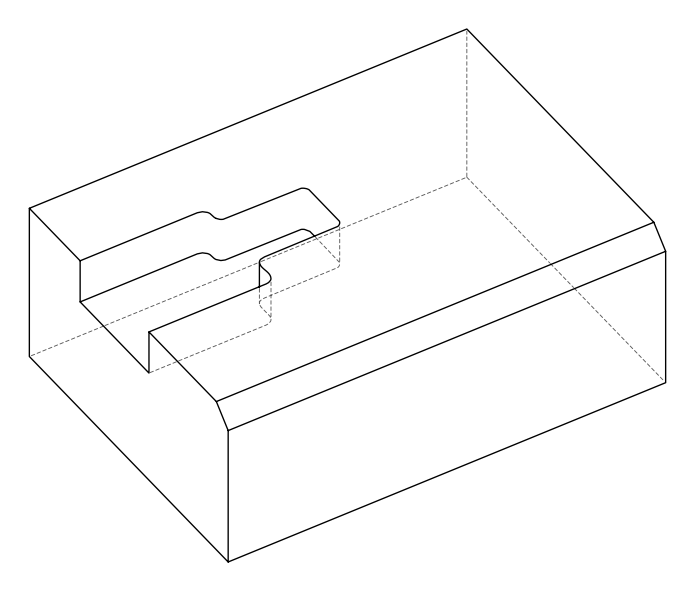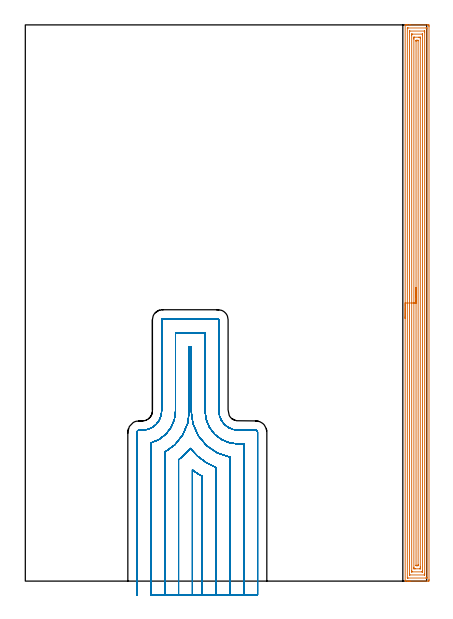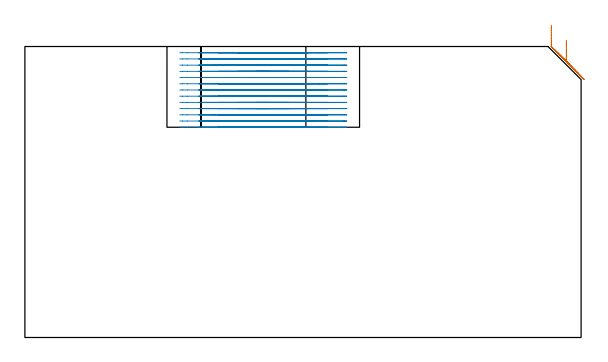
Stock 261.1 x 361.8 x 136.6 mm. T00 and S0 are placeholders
(PLAN: 2 operations, 1 tool changes, 66.8 min)
(1 AREA_MILL | FG_CHAMFER_SURFACE | UGT0205_001 | 17.62 min | 43459 mm3)
(2 MILL_OPEN_POCKET | POCKET_OPEN | NXT0201_011 | Follow Part, ap 3, ae 75% | 49.18 min | 491040 mm3)
(TOOL UGT0205_001 | Chamfer Mill 20 x 3 x 45 deg. | D20 FL50 Z2)
(TOOL NXT0201_011 | ENDMILL 12mm [2P460-1200-NA 1630] | D12 FL38 Z6)
(OP 1 AREA_MILL)
G17 G21 G94 G90
T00 M6
G54
G17 G0 G90 X247.1 Y170.9 S1061 M3
G43 Z146.6 H0
G94 G1 Y170.938 Z145.728 F250.
Y171.052 Z144.863
Y171.241 Z144.012
Y171.503 Z143.18
Y171.837 Z142.374
Y172.24 Z141.6
Y172.708 Z140.864
Y173.24 Z140.172
Y173.829 Z139.529
Y174.472 Z138.939
Y175.164 Z138.408
Y175.9 Z137.94
Y176.674 Z137.537
Y177.48 Z137.203
Y178.312 Z136.941
Y179.163 Z136.752
Y180.028 Z136.638
Y180.9 Z136.6
Y361.64
X247.103 Y361.79 Z136.588
X247.156 Y361.793 Z136.536
X247.538 Y361.8 Z136.162
X247.959 Z135.74
X248.601 Z135.094
X249.815 Z133.882
X250.387 Z133.308
X261.385 Z122.312
X261.991 Y361.797 Z121.706
X262.591 Y361.793 Z121.106
X262.597 Y361.193 Z121.103
X262.6 Y360.585 Z121.1
Y0.891
X262.598 Y0.607 Z121.102
X262.591 Y0.007 Z121.106
X261.991 Y0. Z121.706
X250.387 Z133.308
X249.815 Z133.882
X249.494 Z134.202
X248.922 Z134.774
X248.601 Z135.094
X247.538 Z136.162
X247.128 Z136.562
X247.102 Y0.009 Z136.588
X247.1 Y0.16 Z136.6
Y180.9
X248.514 Z135.186
Y359.495
X248.515 Y359.582 Z135.185
X248.52 Y359.756 Z135.18
X248.522 Y359.792 Z135.178
X248.529 Y359.795 Z135.171
X248.552 Y359.798 Z135.148
X248.601 Y359.799 Z135.099
X249.102 Y359.8 Z134.598
X260.708 Y359.799 Z122.992
X261.099 Y359.793 Z122.601
X261.153 Y359.79 Z122.547
X261.179 Y359.778 Z122.521
X261.182 Y359.669 Z122.518
X261.185 Y359.495 Z122.515
X261.186 Y2.305 Z122.514
X261.185 Y2.218 Z122.515
X261.18 Y2.044 Z122.52
X261.178 Y2.008 Z122.522
X261.171 Y2.005 Z122.529
X261.148 Y2.002 Z122.552
X261.099 Y2. Z122.601
X260.598 Z123.102
X248.992 Y2.001 Z134.708
X248.601 Y2.007 Z135.099
X248.547 Y2.01 Z135.153
X248.521 Y2.022 Z135.179
X248.518 Y2.131 Z135.182
X248.515 Y2.305 Z135.185
X248.514 Y180.9 Z135.186
X249.928 Z133.772
X249.929 Y357.188 Z133.771
X249.93 Y357.623 Z133.77
X249.933 Y357.737 Z133.767
X249.935 Y357.785 Z133.765
X250.033 Y357.791 Z133.667
X250.211 Y357.799 Z133.489
X259.49 Y357.8 Z124.21
X259.608 Y357.798 Z124.092
X259.702 Y357.795 Z123.998
X259.761 Y357.79 Z123.939
X259.765 Y357.774 Z123.935
X259.768 Y357.623 Z123.932
X259.771 Y357.166 Z123.929
Y4.612
X259.77 Y4.177 Z123.93
X259.767 Y4.063 Z123.933
X259.765 Y4.015 Z123.935
X259.667 Y4.009 Z124.033
X259.489 Y4.001 Z124.211
X250.21 Y4. Z133.49
X250.092 Y4.002 Z133.608
X249.998 Y4.005 Z133.702
X249.94 Y4.01 Z133.76
X249.935 Y4.026 Z133.765
X249.932 Y4.177 Z133.768
X249.929 Y4.634 Z133.771
X249.928 Y180.9 Z133.772
X251.343 Z132.357
Y354.945
X251.349 Y355.769 Z132.351
X251.351 Y355.79 Z132.349
X251.371 Y355.793 Z132.329
X251.424 Y355.797 Z132.276
X251.531 Y355.799 Z132.169
X251.745 Y355.8 Z131.955
X258.177 Y355.799 Z125.523
X258.279 Y355.797 Z125.421
X258.329 Y355.793 Z125.371
X258.349 Y355.79 Z125.351
X258.35 Y355.776 Z125.35
X258.357 Y355.009 Z125.343
Y354.945
Y6.854
X258.351 Y6.031 Z125.349
X258.349 Y6.01 Z125.351
X258.329 Y6.007 Z125.371
X258.276 Y6.003 Z125.424
X258.169 Y6.001 Z125.531
X257.955 Y6. Z125.745
X251.523 Y6.001 Z132.177
X251.421 Y6.003 Z132.279
X251.371 Y6.007 Z132.329
X251.351 Y6.01 Z132.349
X251.35 Y6.024 Z132.35
X251.343 Y6.791 Z132.357
Y6.854
Y180.9
X252.757 Z130.943
Y352.575
X252.758 Y353.16 Z130.942
X252.76 Y353.465 Z130.94
X252.764 Y353.773 Z130.936
X252.77 Y353.791 Z130.93
X252.785 Y353.794 Z130.915
X252.825 Y353.797 Z130.875
X252.905 Y353.799 Z130.795
X253.065 Y353.8 Z130.635
X255.996 Z127.704
X256.635 Y353.799 Z127.065
X256.892 Y353.796 Z126.808
X256.929 Y353.79 Z126.771
X256.936 Y353.78 Z126.764
X256.939 Y353.75 Z126.761
X256.942 Y353.16 Z126.758
X256.943 Y352.853 Z126.757
Y9.224
X256.942 Y8.64 Z126.758
X256.94 Y8.334 Z126.76
X256.936 Y8.026 Z126.764
X256.93 Y8.009 Z126.77
X256.915 Y8.006 Z126.785
X256.875 Y8.003 Z126.825
X256.795 Y8.001 Z126.905
X256.635 Y8. Z127.065
X253.704 Z129.996
X253.065 Y8.001 Z130.635
X252.808 Y8.004 Z130.892
X252.771 Y8.01 Z130.929
X252.764 Y8.02 Z130.936
X252.761 Y8.05 Z130.939
X252.758 Y8.64 Z130.942
X252.757 Y8.947 Z130.943
Y180.9
X254.171 Z129.529
Y351.161
X254.172 Y351.375 Z129.528
X254.176 Y351.714 Z129.524
X254.178 Y351.79 Z129.522
X254.284 Y351.795 Z129.416
X254.426 Y351.799 Z129.274
X254.85 Y351.8 Z128.85
X255.319 Y351.799 Z128.381
X255.482 Y351.793 Z128.218
X255.514 Y351.791 Z128.186
X255.522 Y351.735 Z128.178
X255.526 Y351.592 Z128.174
X255.528 Y351.375 Z128.172
X255.529 Y10.639 Z128.171
X255.528 Y10.425 Z128.172
X255.524 Y10.086 Z128.176
X255.522 Y10.01 Z128.178
X255.416 Y10.005 Z128.284
X255.274 Y10.001 Z128.426
X254.85 Y10. Z128.85
X254.381 Y10.001 Z129.319
X254.218 Y10.007 Z129.482
X254.186 Y10.009 Z129.514
X254.178 Y10.065 Z129.522
X254.174 Y10.208 Z129.526
X254.172 Y10.425 Z129.528
X254.171 Y180.9 Z129.529
Y181.772 Z129.567
Y182.636 Z129.681
Y183.488 Z129.87
Y184.32 Z130.132
Y185.126 Z130.466
Y185.9 Z130.869
Y186.636 Z131.337
Y187.328 Z131.868
Y187.971 Z132.458
Y188.56 Z133.101
Y189.091 Z133.793
Y189.56 Z134.529
Y189.963 Z135.303
Y190.297 Z136.109
Y190.559 Z136.941
Y190.748 Z137.792
Y190.862 Z138.657
Y190.9 Z139.529
G0 Z146.6
M5
M2
(OP 2 MILL_OPEN_POCKET)
G17 G21 G94 G90
T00 M6
G54
G17 G0 G90 X115.1 Y-9. S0 M3
G43 Z146.6 H1
Z133.685
G94 G1 Y-6. F250.
Y68.163 F500.
G2 X108.7 Y72.357 R48.5
G1 Y-6.
Y-9. F250.
X124.1
Y-6.
Y73.879 F500.
G2 X107.3 Y86.348 R39.5
X99.7 Y78.951 R39.5
G1 Y-6.
Y-9. F250.
X133.1
Y-6.
Y80.664 F500.
G2 X107.9 Y110.7 R30.5
G1 Y152.5
X106.7
Y110.7
G2 X90.7 Y83.867 R30.5
G1 Y-6.
Y-9. F250.
X142.1
Y-6.
Y89.2 F500.
X138.4
G2 X116.9 Y110.7 R21.5
G1 Y161.5
X97.7
Y110.7
G2 X81.7 Y89.915 R21.5
G1 Y-6.
Y-9. F250.
X151.1
Y-6.
Y96.9 F500.
G3 X149.8 Y98.2 R1.3
G1 X138.4
G2 X125.9 Y110.7 R12.5
G1 Y170.
G3 X125.4 Y170.5 R0.5
G1 X89.2
G3 X88.7 Y170. R0.5
G1 Y110.7
G2 X76.2 Y98.2 R12.5
G1 X74.
G3 X72.7 Y96.9 R1.3
G1 Y-6.
Y-9. F250.
G0 X115.1 Z130.769
G1 Y-6.
Y68.163 F500.
G2 X108.7 Y72.357 R48.5
G1 Y-6.
Y-9. F250.
X124.1
Y-6.
Y73.879 F500.
G2 X107.3 Y86.348 R39.5
X99.7 Y78.951 R39.5
G1 Y-6.
Y-9. F250.
X133.1
Y-6.
Y80.664 F500.
G2 X107.9 Y110.7 R30.5
G1 Y152.5
X106.7
Y110.7
G2 X90.7 Y83.867 R30.5
G1 Y-6.
Y-9. F250.
X142.1
Y-6.
Y89.2 F500.
X138.4
G2 X116.9 Y110.7 R21.5
G1 Y161.5
X97.7
Y110.7
G2 X81.7 Y89.915 R21.5
G1 Y-6.
Y-9. F250.
X151.1
Y-6.
Y96.9 F500.
G3 X149.8 Y98.2 R1.3
G1 X138.4
G2 X125.9 Y110.7 R12.5
G1 Y170.
G3 X125.4 Y170.5 R0.5
G1 X89.2
G3 X88.7 Y170. R0.5
G1 Y110.7
G2 X76.2 Y98.2 R12.5
G1 X74.
G3 X72.7 Y96.9 R1.3
G1 Y-6.
Y-9. F250.
G0 X115.1 Z127.854
G1 Y-6.
Y68.163 F500.
G2 X108.7 Y72.357 R48.5
G1 Y-6.
Y-9. F250.
X124.1
Y-6.
Y73.879 F500.
G2 X107.3 Y86.348 R39.5
X99.7 Y78.951 R39.5
G1 Y-6.
Y-9. F250.
X133.1
Y-6.
Y80.664 F500.
G2 X107.9 Y110.7 R30.5
G1 Y152.5
X106.7
Y110.7
G2 X90.7 Y83.867 R30.5
G1 Y-6.
Y-9. F250.
X142.1
Y-6.
Y89.2 F500.
X138.4
G2 X116.9 Y110.7 R21.5
G1 Y161.5
X97.7
Y110.7
G2 X81.7 Y89.915 R21.5
G1 Y-6.
Y-9. F250.
X151.1
Y-6.
Y96.9 F500.
G3 X149.8 Y98.2 R1.3
G1 X138.4
G2 X125.9 Y110.7 R12.5
G1 Y170.
G3 X125.4 Y170.5 R0.5
G1 X89.2
G3 X88.7 Y170. R0.5
G1 Y110.7
G2 X76.2 Y98.2 R12.5
G1 X74.
G3 X72.7 Y96.9 R1.3
G1 Y-6.
Y-9. F250.
G0 X115.1 Z124.938
G1 Y-6.
Y68.163 F500.
G2 X108.7 Y72.357 R48.5
G1 Y-6.
Y-9. F250.
X124.1
Y-6.
Y73.879 F500.
G2 X107.3 Y86.348 R39.5
X99.7 Y78.951 R39.5
G1 Y-6.
Y-9. F250.
X133.1
Y-6.
Y80.664 F500.
G2 X107.9 Y110.7 R30.5
G1 Y152.5
X106.7
Y110.7
G2 X90.7 Y83.867 R30.5
G1 Y-6.
Y-9. F250.
X142.1
Y-6.
Y89.2 F500.
X138.4
G2 X116.9 Y110.7 R21.5
G1 Y161.5
X97.7
Y110.7
G2 X81.7 Y89.915 R21.5
G1 Y-6.
Y-9. F250.
X151.1
Y-6.
Y96.9 F500.
G3 X149.8 Y98.2 R1.3
G1 X138.4
G2 X125.9 Y110.7 R12.5
G1 Y170.
G3 X125.4 Y170.5 R0.5
G1 X89.2
G3 X88.7 Y170. R0.5
G1 Y110.7
G2 X76.2 Y98.2 R12.5
G1 X74.
G3 X72.7 Y96.9 R1.3
G1 Y-6.
Y-9. F250.
G0 X115.1 Z122.023
G1 Y-6.
Y68.163 F500.
G2 X108.7 Y72.357 R48.5
G1 Y-6.
Y-9. F250.
X124.1
Y-6.
Y73.879 F500.
G2 X107.3 Y86.348 R39.5
X99.7 Y78.951 R39.5
G1 Y-6.
Y-9. F250.
X133.1
Y-6.
Y80.664 F500.
G2 X107.9 Y110.7 R30.5
G1 Y152.5
X106.7
Y110.7
G2 X90.7 Y83.867 R30.5
G1 Y-6.
Y-9. F250.
X142.1
Y-6.
Y89.2 F500.
X138.4
G2 X116.9 Y110.7 R21.5
G1 Y161.5
X97.7
Y110.7
G2 X81.7 Y89.915 R21.5
G1 Y-6.
Y-9. F250.
X151.1
Y-6.
Y96.9 F500.
G3 X149.8 Y98.2 R1.3
G1 X138.4
G2 X125.9 Y110.7 R12.5
G1 Y170.
G3 X125.4 Y170.5 R0.5
G1 X89.2
G3 X88.7 Y170. R0.5
G1 Y110.7
G2 X76.2 Y98.2 R12.5
G1 X74.
G3 X72.7 Y96.9 R1.3
G1 Y-6.
Y-9. F250.
G0 X115.1 Z119.108
G1 Y-6.
Y68.163 F500.
G2 X108.7 Y72.357 R48.5
G1 Y-6.
Y-9. F250.
X124.1
Y-6.
Y73.879 F500.
G2 X107.3 Y86.348 R39.5
X99.7 Y78.951 R39.5
G1 Y-6.
Y-9. F250.
X133.1
Y-6.
Y80.664 F500.
G2 X107.9 Y110.7 R30.5
G1 Y152.5
X106.7
Y110.7
G2 X90.7 Y83.867 R30.5
G1 Y-6.
Y-9. F250.
X142.1
Y-6.
Y89.2 F500.
X138.4
G2 X116.9 Y110.7 R21.5
G1 Y161.5
X97.7
Y110.7
G2 X81.7 Y89.915 R21.5
G1 Y-6.
Y-9. F250.
X151.1
Y-6.
Y96.9 F500.
G3 X149.8 Y98.2 R1.3
G1 X138.4
G2 X125.9 Y110.7 R12.5
G1 Y170.
G3 X125.4 Y170.5 R0.5
G1 X89.2
G3 X88.7 Y170. R0.5
G1 Y110.7
G2 X76.2 Y98.2 R12.5
G1 X74.
G3 X72.7 Y96.9 R1.3
G1 Y-6.
Y-9. F250.
G0 X115.1 Z116.192
G1 Y-6.
Y68.163 F500.
G2 X108.7 Y72.357 R48.5
G1 Y-6.
Y-9. F250.
X124.1
Y-6.
Y73.879 F500.
G2 X107.3 Y86.348 R39.5
X99.7 Y78.951 R39.5
G1 Y-6.
Y-9. F250.
X133.1
Y-6.
Y80.664 F500.
G2 X107.9 Y110.7 R30.5
G1 Y152.5
X106.7
Y110.7
G2 X90.7 Y83.867 R30.5
G1 Y-6.
Y-9. F250.
X142.1
Y-6.
Y89.2 F500.
X138.4
G2 X116.9 Y110.7 R21.5
G1 Y161.5
X97.7
Y110.7
G2 X81.7 Y89.915 R21.5
G1 Y-6.
Y-9. F250.
X151.1
Y-6.
Y96.9 F500.
G3 X149.8 Y98.2 R1.3
G1 X138.4
G2 X125.9 Y110.7 R12.5
G1 Y170.
G3 X125.4 Y170.5 R0.5
G1 X89.2
G3 X88.7 Y170. R0.5
G1 Y110.7
G2 X76.2 Y98.2 R12.5
G1 X74.
G3 X72.7 Y96.9 R1.3
G1 Y-6.
Y-9. F250.
G0 X115.1 Z113.277
G1 Y-6.
Y68.163 F500.
G2 X108.7 Y72.357 R48.5
G1 Y-6.
Y-9. F250.
X124.1
Y-6.
Y73.879 F500.
G2 X107.3 Y86.348 R39.5
X99.7 Y78.951 R39.5
G1 Y-6.
Y-9. F250.
X133.1
Y-6.
Y80.664 F500.
G2 X107.9 Y110.7 R30.5
G1 Y152.5
X106.7
Y110.7
G2 X90.7 Y83.867 R30.5
G1 Y-6.
Y-9. F250.
X142.1
Y-6.
Y89.2 F500.
X138.4
G2 X116.9 Y110.7 R21.5
G1 Y161.5
X97.7
Y110.7
G2 X81.7 Y89.915 R21.5
G1 Y-6.
Y-9. F250.
X151.1
Y-6.
Y96.9 F500.
G3 X149.8 Y98.2 R1.3
G1 X138.4
G2 X125.9 Y110.7 R12.5
G1 Y170.
G3 X125.4 Y170.5 R0.5
G1 X89.2
G3 X88.7 Y170. R0.5
G1 Y110.7
G2 X76.2 Y98.2 R12.5
G1 X74.
G3 X72.7 Y96.9 R1.3
G1 Y-6.
Y-9. F250.
G0 X115.1 Z110.362
G1 Y-6.
Y68.163 F500.
G2 X108.7 Y72.357 R48.5
G1 Y-6.
Y-9. F250.
X124.1
Y-6.
Y73.879 F500.
G2 X107.3 Y86.348 R39.5
X99.7 Y78.951 R39.5
G1 Y-6.
Y-9. F250.
X133.1
Y-6.
Y80.664 F500.
G2 X107.9 Y110.7 R30.5
G1 Y152.5
X106.7
Y110.7
G2 X90.7 Y83.867 R30.5
G1 Y-6.
Y-9. F250.
X142.1
Y-6.
Y89.2 F500.
X138.4
G2 X116.9 Y110.7 R21.5
G1 Y161.5
X97.7
Y110.7
G2 X81.7 Y89.915 R21.5
G1 Y-6.
Y-9. F250.
X151.1
Y-6.
Y96.9 F500.
G3 X149.8 Y98.2 R1.3
G1 X138.4
G2 X125.9 Y110.7 R12.5
G1 Y170.
G3 X125.4 Y170.5 R0.5
G1 X89.2
G3 X88.7 Y170. R0.5
G1 Y110.7
G2 X76.2 Y98.2 R12.5
G1 X74.
G3 X72.7 Y96.9 R1.3
G1 Y-6.
Y-9. F250.
G0 X115.1 Z107.446
G1 Y-6.
Y68.163 F500.
G2 X108.7 Y72.357 R48.5
G1 Y-6.
Y-9. F250.
X124.1
Y-6.
Y73.879 F500.
G2 X107.3 Y86.348 R39.5
X99.7 Y78.951 R39.5
G1 Y-6.
Y-9. F250.
X133.1
Y-6.
Y80.664 F500.
G2 X107.9 Y110.7 R30.5
G1 Y152.5
X106.7
Y110.7
G2 X90.7 Y83.867 R30.5
G1 Y-6.
Y-9. F250.
X142.1
Y-6.
Y89.2 F500.
X138.4
G2 X116.9 Y110.7 R21.5
G1 Y161.5
X97.7
Y110.7
G2 X81.7 Y89.915 R21.5
G1 Y-6.
Y-9. F250.
X151.1
Y-6.
Y96.9 F500.
G3 X149.8 Y98.2 R1.3
G1 X138.4
G2 X125.9 Y110.7 R12.5
G1 Y170.
G3 X125.4 Y170.5 R0.5
G1 X89.2
G3 X88.7 Y170. R0.5
G1 Y110.7
G2 X76.2 Y98.2 R12.5
G1 X74.
G3 X72.7 Y96.9 R1.3
G1 Y-6.
Y-9. F250.
G0 X115.1 Z104.531
G1 Y-6.
Y68.163 F500.
G2 X108.7 Y72.357 R48.5
G1 Y-6.
Y-9. F250.
X124.1
Y-6.
Y73.879 F500.
G2 X107.3 Y86.348 R39.5
X99.7 Y78.951 R39.5
G1 Y-6.
Y-9. F250.
X133.1
Y-6.
Y80.664 F500.
G2 X107.9 Y110.7 R30.5
G1 Y152.5
X106.7
Y110.7
G2 X90.7 Y83.867 R30.5
G1 Y-6.
Y-9. F250.
X142.1
Y-6.
Y89.2 F500.
X138.4
G2 X116.9 Y110.7 R21.5
G1 Y161.5
X97.7
Y110.7
G2 X81.7 Y89.915 R21.5
G1 Y-6.
Y-9. F250.
X151.1
Y-6.
Y96.9 F500.
G3 X149.8 Y98.2 R1.3
G1 X138.4
G2 X125.9 Y110.7 R12.5
G1 Y170.
G3 X125.4 Y170.5 R0.5
G1 X89.2
G3 X88.7 Y170. R0.5
G1 Y110.7
G2 X76.2 Y98.2 R12.5
G1 X74.
G3 X72.7 Y96.9 R1.3
G1 Y-6.
Y-9. F250.
G0 X115.1 Z101.615
G1 Y-6.
Y68.163 F500.
G2 X108.7 Y72.357 R48.5
G1 Y-6.
Y-9. F250.
X124.1
Y-6.
Y73.879 F500.
G2 X107.3 Y86.348 R39.5
X99.7 Y78.951 R39.5
G1 Y-6.
Y-9. F250.
X133.1
Y-6.
Y80.664 F500.
G2 X107.9 Y110.7 R30.5
G1 Y152.5
X106.7
Y110.7
G2 X90.7 Y83.867 R30.5
G1 Y-6.
Y-9. F250.
X142.1
Y-6.
Y89.2 F500.
X138.4
G2 X116.9 Y110.7 R21.5
G1 Y161.5
X97.7
Y110.7
G2 X81.7 Y89.915 R21.5
G1 Y-6.
Y-9. F250.
X151.1
Y-6.
Y96.9 F500.
G3 X149.8 Y98.2 R1.3
G1 X138.4
G2 X125.9 Y110.7 R12.5
G1 Y170.
G3 X125.4 Y170.5 R0.5
G1 X89.2
G3 X88.7 Y170. R0.5
G1 Y110.7
G2 X76.2 Y98.2 R12.5
G1 X74.
G3 X72.7 Y96.9 R1.3
G1 Y-6.
Y-9. F250.
G0 X115.1 Z98.7
G1 Y-6.
Y68.163 F500.
G2 X108.7 Y72.357 R48.5
G1 Y-6.
Y-9. F250.
X124.1
Y-6.
Y73.879 F500.
G2 X107.3 Y86.348 R39.5
X99.7 Y78.951 R39.5
G1 Y-6.
Y-9. F250.
X133.1
Y-6.
Y80.664 F500.
G2 X107.9 Y110.7 R30.5
G1 Y152.5
X106.7
Y110.7
G2 X90.7 Y83.867 R30.5
G1 Y-6.
Y-9. F250.
X142.1
Y-6.
Y89.2 F500.
X138.4
G2 X116.9 Y110.7 R21.5
G1 Y161.5
X97.7
Y110.7
G2 X81.7 Y89.915 R21.5
G1 Y-6.
Y-9. F250.
X151.1
Y-6.
Y96.9 F500.
G3 X149.8 Y98.2 R1.3
G1 X138.4
G2 X125.9 Y110.7 R12.5
G1 Y170.
G3 X125.4 Y170.5 R0.5
G1 X89.2
G3 X88.7 Y170. R0.5
G1 Y110.7
G2 X76.2 Y98.2 R12.5
G1 X74.
G3 X72.7 Y96.9 R1.3
G1 Y-6.
Y-9. F250.
G0 Z146.6
M5
M2
